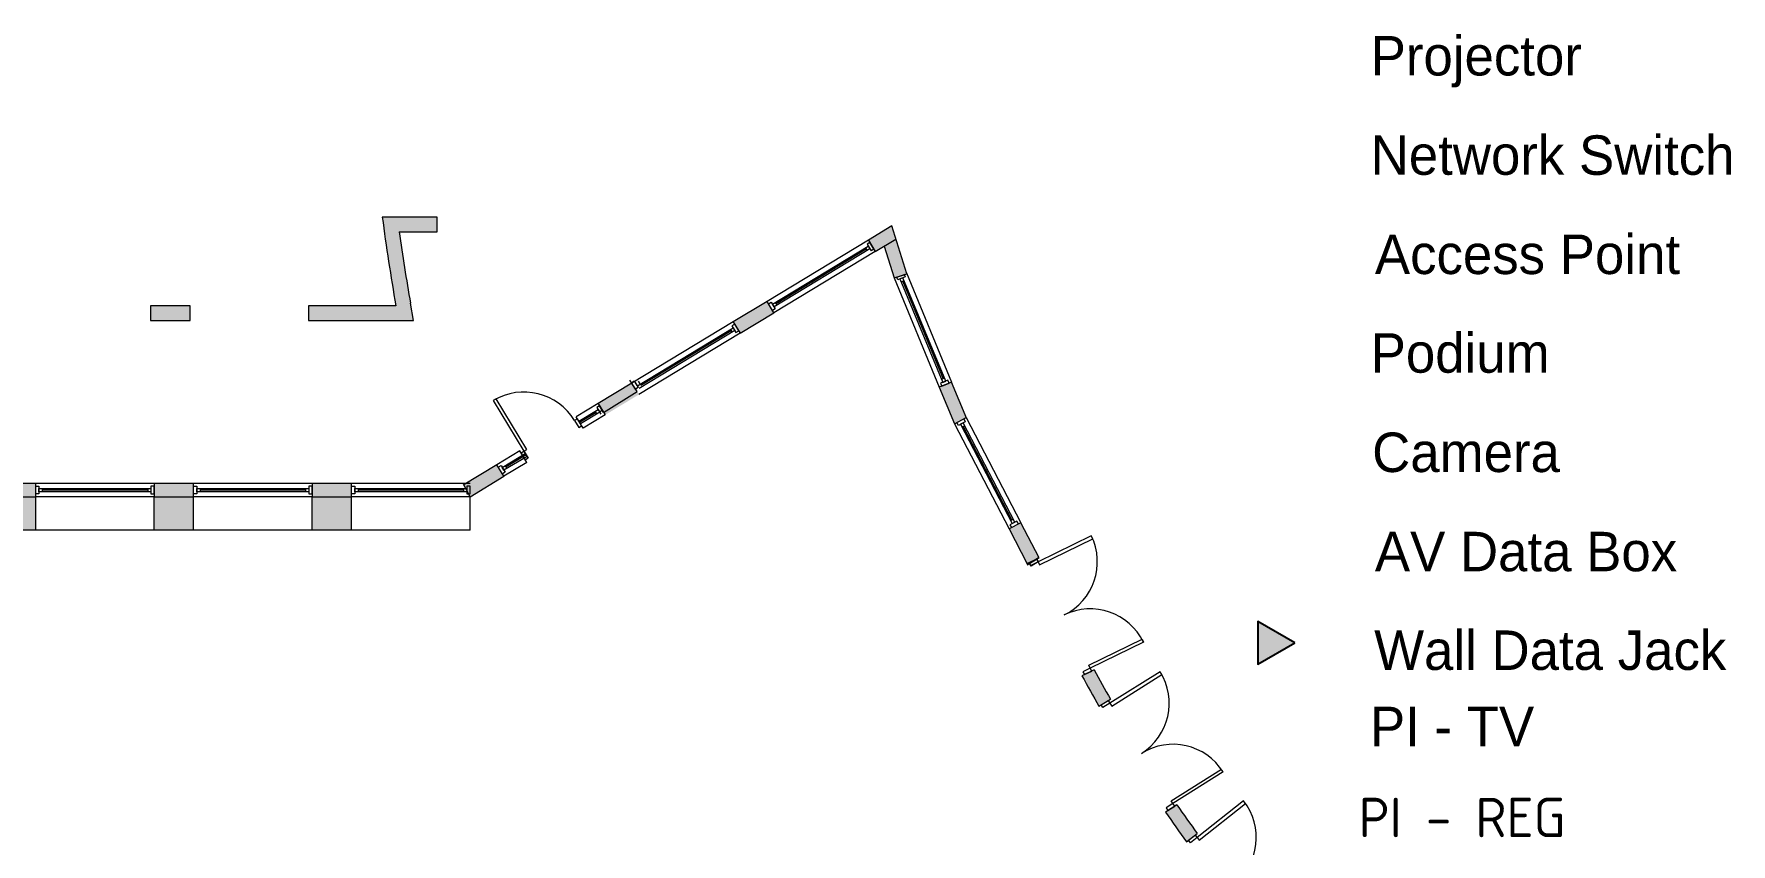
# Model space of a CAD drawing. Header units: inches. Extents: x 619 to 4401, y -2787 to -96.
# Drawn here: x 3295 to 4327, y -859 to -366 of the extents above; entities that cross this region are included whole.
import ezdxf

# ---------------------------------------------------------------- set-up
doc = ezdxf.new("R2010")
doc.units = ezdxf.units.IN
doc.header["$LTSCALE"] = 100
doc.header["$MEASUREMENT"] = 0
for name, color, linetype, lineweight in [('bldg_doors', 7, 'CONTINUOUS', 13), ('bldg_glass', 7, 'CONTINUOUS', 13), ('bldg_wallint', 7, 'CONTINUOUS', 13), ('bldg_wallintsol', 7, 'CONTINUOUS', 13), ('data_jack', 110, 'CONTINUOUS', 25), ('hardware_key', 120, 'CONTINUOUS', 25)]:
    doc.layers.add(name, color=color, linetype=linetype, lineweight=lineweight)
doc.styles.add('bldgtx48', font='bldgtx48')
doc.styles.add('iso3098', font='iso3098')

msp = doc.modelspace()

# ---------------------------------------------------------------- hatches: boundary and pattern name
at = {"layer": 'bldg_wallintsol'}
h = msp.add_hatch(color=256, dxfattribs=at)
edge = h.paths.add_edge_path(flags=0)
edge.add_line((3517.362592637651, -486.3489707682366), (3540.430467274209, -486.3489707682366))
edge.add_line((3540.430467274209, -486.3489707682366), (3540.430467274209, -477.3489707682366))
edge.add_line((3540.430467274209, -477.3489707682366), (3507.065245197749, -477.3489707682366))
edge.add_arc((4744.989152082565, -315.3485121372654), 1248.478973725073, 187.455623284971, 189.9629249443982)
edge.add_line((3515.337351894877, -531.3489707682365), (3462.235945710727, -531.3489707682365))
edge.add_line((3462.235945710727, -531.3489707682365), (3462.235945710727, -540.3489707682367))
edge.add_line((3462.235945710727, -540.3489707682367), (3526.056089418128, -540.3489707682364))
edge.add_line((3526.056089418128, -540.3489707682364), (3524.201631097486, -529.7918727564843))
edge.add_arc((4744.989152082572, -315.3485121372555), 1239.478973725081, 187.9299079037295, 189.9629249443978, ccw=False)
for points in [[(3802.540544719438, -491.3476726646798), (3806.749074590895, -498.2977734784133), (3819.237323577024, -490.735700595027), (3816.728043515397, -482.756644407063)], [(3812.082510425219, -495.0681909690624), (3818.156019471602, -514.3808498788002), (3825.9067802152, -511.9433649259199), (3819.237323577024, -490.7357005950275)], [(3390.235945710727, -531.3489707682365), (3366.235945710727, -531.3489707682365), (3366.235945710727, -540.3489707682365), (3390.235945710727, -540.3489707682365)], [(3740.951959046976, -528.6417219871363), (3720.422430489489, -541.0730717612881), (3724.630960360945, -548.023172575021), (3745.160488918433, -535.591822800869)], [(3663.042374688483, -585.3172218974772), (3658.833844817025, -578.3671210837443), (3638.304316259538, -590.7984708578964), (3642.512846130995, -597.7485716716285)], [(3853.168693853112, -577.8168669168715), (3845.659867905667, -580.9205998130766), (3854.827817383689, -603.1005164578334), (3862.336643331133, -599.9967835616287)], [(3580.924260458533, -635.0426209940845), (3576.715730587075, -628.0925201803516), (3556.186202029588, -640.5238699545037), (3560.394731901047, -647.4739707682365)], [(3296.394731901048, -639.3489707682364), (3272.394731901047, -639.3489707682364), (3272.394731901047, -647.4739707682364), (3296.394731901048, -647.4739707682364)], [(3392.394731901045, -639.3489707682363), (3368.394731901047, -639.3489707682364), (3368.394731901047, -647.4739707682364), (3392.394731901045, -647.4739707682364)], [(3488.394731901045, -639.3489707682363), (3464.394731901046, -639.3489707682363), (3464.394731901046, -647.4739707682362), (3488.394731901045, -647.4739707682362)], [(3895.236071150467, -663.243584657916), (3888.026326698589, -666.9899442160199), (3899.092496470224, -688.2864201354175), (3906.302240922101, -684.5400605773099)]]:
    msp.add_hatch(color=256, dxfattribs=at).paths.add_polyline_path(points, flags=0)
h = msp.add_hatch(color=256, dxfattribs=at)
h.paths.add_polyline_path([(3296.394731901048, -647.4739707682364), (3272.394731901047, -647.4739707682364), (3272.394731901047, -667.740741286923), (3296.394731901048, -667.7407412869231)], flags=0)
h.paths.add_polyline_path([(3392.394731901046, -647.4739707682364), (3368.394731901047, -647.4739707682364), (3368.394731901047, -667.740741286923), (3392.394731901045, -667.7407412869229)], flags=0)
h.paths.add_polyline_path([(3488.394731901045, -647.4739707682362), (3464.394731901046, -647.4739707682362), (3464.394731901045, -667.740741286923), (3488.394731901045, -667.740741286923)], flags=0)
h = msp.add_hatch(color=256, dxfattribs=at)
edge = h.paths.add_edge_path(flags=0)
edge.add_line((3939.780322308203, -752.7692190559653), (3932.398995930696, -756.3910231455013))
edge.add_arc((4744.989152136253, -315.3485120847106), 924.5654430731122, 208.4913981602591, 209.8050002498944)
edge.add_line((3942.723303944159, -774.9034787095957), (3949.68372797854, -770.5269571209469))
edge.add_arc((4744.989152136237, -315.3485120845964), 916.3504430731534, 208.5125274536734, 209.7838709564935, ccw=False)
h = msp.add_hatch(color=256, dxfattribs=at)
edge = h.paths.add_edge_path(flags=0)
edge.add_line((3990.138027082165, -834.8655123117064), (3983.177603047785, -839.242033900355))
edge.add_arc((4744.989152136255, -315.3485120846588), 924.5654430731377, 214.5160849762969, 215.886277194436)
edge.add_line((3995.922818560769, -857.3087379581139), (4002.380428695725, -852.2194634224659))
edge.add_arc((4744.989152136242, -315.3485120846628), 916.350443073124, 214.5372142697049, 215.8651479010287, ccw=False)
at = {"layer": 'data_jack'}
msp.add_hatch(color=256, dxfattribs=at).paths.add_polyline_path([(4039.325646951307, -723.3744714357198), (4039.325646951307, -749.2275189130014), (4061.715042831878, -736.3009951743607)], flags=0)

# ---------------------------------------------------------------- linework, layer by layer
at = {"layer": 'bldg_doors'}
for p, q in [((3576.221086673842, -587.9718733669353), (3574.510292627382, -589.0078191814475)), ((3594.868111335064, -618.7661662031697), (3576.221086673842, -587.9718733669353)), ((3574.510292627382, -589.0078191814475), (3593.157317288606, -619.8021120176819)), ((3625.662404171299, -600.1191415419473), (3623.951610124841, -601.1550873564597)), ((3623.951610124841, -601.1550873564597), (3626.541474661122, -605.4320724726032)), ((3628.252268707579, -604.3961266580908), (3625.662404171299, -600.1191415419473)), ((3626.541474661122, -605.4320724726032), (3628.252268707579, -604.3961266580908)), ((3593.157317288606, -619.8021120176819), (3594.868111335064, -618.7661662031697)), ((3591.446523242149, -620.8380578321945), (3593.157317288606, -619.8021120176819)), ((3594.036387778429, -625.115042948338), (3591.446523242149, -620.8380578321945)), ((3593.157317288606, -619.8021120176819), (3595.747181824886, -624.0790971338257)), ((3595.747181824886, -624.0790971338257), (3594.036387778429, -625.115042948338)), ((3938.05602109796, -671.1871824624664), (3905.736946029124, -687.0452210137779)), ((3906.617948170863, -688.8407251842688), (3938.9370232397, -672.9826866329574)), ((3938.9370232397, -672.9826866329574), (3938.05602109796, -671.1871824624664)), ((3900.367183461156, -687.4522221976357), (3904.855943887384, -685.2497168432869)), ((3901.248185602895, -689.2477263681266), (3900.367183461156, -687.4522221976357)), ((3900.439559527005, -688.013568186628), (3904.672359210607, -685.3521011403369)), ((3901.504146345521, -689.706688060069), (3900.439559527005, -688.013568186628)), ((3905.736946029124, -687.0452210137779), (3901.248185602895, -689.2477263681266)), ((3905.736946029124, -687.0452210137779), (3901.504146345521, -689.706688060069)), ((3904.672359210607, -685.3521011403369), (3905.736946029124, -687.0452210137779)), ((3904.855943887384, -685.2497168432869), (3905.736946029124, -687.0452210137779)), ((3905.736946029124, -687.0452210137779), (3906.617948170863, -688.8407251842688)), ((3936.572020990007, -749.8878669809609), (3968.891096058844, -734.0298284296495)), ((3969.772098200584, -735.8253326001403), (3937.453023131747, -751.6833711514518)), ((3968.891096058844, -734.0298284296495), (3969.772098200584, -735.8253326001403)), ((3937.453023131747, -751.6833711514518), (3932.96426270552, -753.8858765058006)), ((3937.453023131747, -751.6833711514518), (3936.572020990007, -749.8878669809609)), ((3938.334025273486, -753.4788753219428), (3937.453023131747, -751.6833711514518)), ((3932.96426270552, -753.8858765058006), (3933.845264847258, -755.6813806762916)), ((3933.845264847258, -755.6813806762916), (3938.334025273486, -753.4788753219428)), ((3979.860647086213, -753.9150498681513), (3949.384489364275, -773.0776126014475)), ((3950.449076182791, -774.7707324748885), (3980.92523390473, -755.6081697415923)), ((3980.92523390473, -755.6081697415923), (3979.860647086213, -753.9150498681513)), ((3944.087102862156, -774.0459597742977), (3948.319902545759, -771.3844927280065)), ((3949.384489364275, -773.0776126014475), (3945.151689680673, -775.7390796477387)), ((3948.319902545759, -771.3844927280065), (3949.384489364275, -773.0776126014475)), ((3949.384489364275, -773.0776126014475), (3950.449076182791, -774.7707324748885)), ((3945.151689680673, -775.7390796477387), (3944.087102862156, -774.0459597742977)), ((3986.645028012351, -832.336808171884), (4017.121185734289, -813.1742454385877)), ((4018.185772552805, -814.8673653120287), (3987.709614830868, -834.0299280453249)), ((3987.709614830868, -834.0299280453249), (3983.476815147265, -836.6913950916162)), ((3987.709614830868, -834.0299280453249), (3986.645028012351, -832.336808171884)), ((3988.774201649384, -835.7230479187659), (3987.709614830868, -834.0299280453249)), ((4030.627679571423, -832.5041209863856), (4002.353088252328, -854.7874664654216)), ((4003.591051890052, -856.3582770942602), (4031.865643209148, -834.0749316152242)), ((4031.865643209148, -834.0749316152242), (4030.627679571423, -832.5041209863856)), ((3983.476815147265, -836.6913950916162), (3984.541401965781, -838.3845149650571)), ((3984.541401965781, -838.3845149650571), (3988.774201649384, -835.7230479187659)), ((3997.188098042507, -856.3115649308935), (4001.115124614603, -853.216655836583)), ((4002.353088252328, -854.7874664654216), (3998.426061680231, -857.882375559732)), ((4001.115124614603, -853.216655836583), (4002.353088252328, -854.7874664654216)), ((4002.353088252328, -854.7874664654216), (4003.591051890052, -856.3582770942602)), ((3998.426061680231, -857.882375559732), (3997.188098042507, -856.3115649308935))]:
    msp.add_line(p, q, dxfattribs=at)
for centre, radius, start, end in [((3593.157317288606, -619.8021120176819), 36, 31.19637608941677, 121.1963760894104), ((3905.736946029124, -687.0452210137779), 36, 296.1358557970624, 26.13585579706241), ((3937.453023131747, -751.6833711514518), 36, 26.1358557970624, 116.1358557970624), ((3949.384489364275, -773.0776126014475), 36, 302.1605426130975, 32.16054261309747), ((3987.709614830868, -834.0299280453249), 36, 32.1605426130975, 122.1605426130975), ((4002.353088252328, -854.7874664654216), 36.00000000000001, 308.2418195576364, 38.24181955763641)]:
    msp.add_arc(centre, radius, start, end, dxfattribs=at)
at = {"layer": 'bldg_glass'}
for p, q in [((3802.540544719438, -491.3476726646805), (3740.951959046975, -528.641721987136)), ((3744.230261171015, -530.2552134775988), (3802.451140209056, -495.0004286707401)), ((3803.421250945806, -492.8020990908942), (3801.737397628596, -493.8217313486926)), ((3801.737397628596, -493.8217313486926), (3804.184515047314, -497.8629793099984)), ((3802.451140209056, -495.0004286707401), (3803.470772466855, -496.6842819879511)), ((3805.868368364525, -496.8433470521997), (3803.421250945806, -492.8020990908942)), ((3806.749074590895, -498.2977734784133), (3745.160488918433, -535.591822800869)), ((3803.470772466855, -496.6842819879511), (3745.249893428814, -531.9390667948095)), ((3801.277103020744, -496.8619875871442), (3746.423930617125, -530.0775078784051)), ((3800.767286891845, -496.0200609285388), (3801.786919149644, -497.7039142457496)), ((3805.868368364524, -496.8433470522), (3804.184515047314, -497.8629793099984)), ((3818.156019471601, -514.3808498788009), (3845.659867905667, -580.9205998130766)), ((3820.479333370719, -515.5505610173434), (3819.727368604585, -513.7313411500606)), ((3819.777997562404, -513.8707648276657), (3824.284802124394, -512.4534499770554)), ((3824.845461052196, -513.7458455786189), (3820.479333370719, -515.5505610173434)), ((3823.572007145099, -514.2722209149126), (3821.752787277818, -515.0241856810493)), ((3821.752787277818, -515.0241856810493), (3847.752706179614, -577.9254958807585)), ((3849.571926046896, -577.1735311146242), (3823.572007145099, -514.2722209149126)), ((3824.093496286063, -511.9266257113367), (3824.845461052196, -513.7458455786189)), ((3825.664845419046, -511.2771169825958), (3853.168693853112, -577.8168669168723)), ((3824.323971911234, -516.0914407821962), (3822.504752043953, -516.8434055483324)), ((3823.414361977594, -516.4674231652655), (3847.91035134712, -575.7302936304088)), ((3741.832665273346, -530.0961484133495), (3743.516518590555, -529.0765161555511)), ((3744.279782692062, -534.1373963746555), (3741.832665273346, -530.0961484133495)), ((3743.516518590555, -529.0765161555511), (3745.963636009272, -533.1177641168566)), ((3745.249893428814, -531.9390667948095), (3744.230261171015, -530.2552134775988)), ((3745.963636009272, -533.1177641168566), (3744.279782692062, -534.1373963746555)), ((3745.914114488226, -529.2355812198), (3746.933746746024, -530.9194345370106)), ((3720.422430489487, -541.0730717612881), (3658.833844817025, -578.3671210837437)), ((3662.112146941064, -579.9806125742062), (3720.333025979106, -544.7258277673475)), ((3721.352658236905, -546.4096810845583), (3663.131779198864, -581.6644658914172)), ((3719.158988790795, -546.5873866837516), (3664.305816387176, -579.8029069750125)), ((3718.649172661895, -545.7454600251463), (3719.668804919694, -547.4293133423571)), ((3721.303136715857, -542.5274981875016), (3719.619283398647, -543.5471304453)), ((3719.619283398647, -543.5471304453), (3722.066400817364, -547.5883784066054)), ((3720.333025979106, -544.7258277673475), (3721.352658236905, -546.4096810845583)), ((3723.750254134574, -546.5687461488073), (3721.303136715857, -542.5274981875016)), ((3722.066400817364, -547.5883784066054), (3723.750254134574, -546.5687461488073)), ((3724.630960360946, -548.0231725750207), (3663.042374688483, -585.3172218974765)), ((3658.518726566703, -578.0984814507515), (3660.184528388317, -577.049617195412)), ((3660.184528388317, -577.049617195412), (3662.701802601134, -581.0475415672879)), ((3662.58453518867, -577.1668142152025), (3663.633399444012, -578.8326160368172)), ((3850.845379953994, -576.6471557783279), (3846.479252272516, -578.4518712170521)), ((3848.819961280759, -575.3543112473399), (3847.000741413479, -576.1062760134758)), ((3847.752706179614, -577.9254958807585), (3849.571926046896, -577.1735311146242)), ((3851.597344720128, -578.4663756456113), (3850.845379953994, -576.6471557783279)), ((3661.036000779519, -582.0964058226272), (3658.518726566703, -578.0984814507515)), ((3661.967597622396, -579.8814802921574), (3660.918733367056, -578.2156784705423)), ((3662.701802601134, -581.0475415672879), (3661.036000779519, -582.0964058226272)), ((3846.479252272516, -578.4518712170521), (3847.231217038648, -580.271091084335)), ((3847.231217038648, -580.271091084335), (3851.597344720128, -578.4663756456113)), ((3638.304316259539, -590.7984708578956), (3624.924445062486, -598.9004522705661)), ((3626.518893869317, -601.533576018826), (3638.214911749158, -594.4512268639551)), ((3637.040874560846, -596.3127857803591), (3627.028709998217, -602.3755026774315)), ((3639.234544006956, -596.1350801811659), (3627.538526127117, -603.2174293360372)), ((3642.512846130995, -597.7485716716284), (3629.132974933945, -605.8505530842986)), ((3636.531058431947, -595.4708591217538), (3637.550690689745, -597.1547124389648)), ((3639.185022485909, -592.2528972841092), (3637.501169168698, -593.2725295419076)), ((3637.501169168698, -593.2725295419076), (3639.948286587415, -597.3137775032131)), ((3638.214911749158, -594.4512268639551), (3639.234544006956, -596.1350801811659)), ((3639.060754115877, -595.9330161736866), (3640.726555937491, -594.8841519183472)), ((3641.632139904625, -596.2941452454149), (3639.185022485907, -592.252897284109)), ((3854.827817383688, -603.100516457835), (3888.026326698588, -666.9899442160206)), ((3856.336578643141, -602.3165272050971), (3860.528800576116, -600.1381461524672)), ((3857.244237415073, -604.0632863438361), (3856.336578643141, -602.3165272050971)), ((3861.436459348043, -601.8849052912052), (3857.244237415073, -604.0632863438361)), ((3860.213727950926, -602.520266431555), (3858.466968812189, -603.4279252034858)), ((3858.466968812189, -603.4279252034858), (3889.85016058323, -663.823834684195)), ((3861.121386722857, -604.2670255702935), (3859.374627584119, -605.174684342224)), ((3891.596919721968, -662.9161759122669), (3860.213727950926, -602.520266431555)), ((3860.248007153487, -604.7208549562586), (3889.81588138067, -661.6232461594929)), ((3860.528800576116, -600.1381461524672), (3861.436459348043, -601.8849052912052)), ((3862.037561835567, -599.3541568997297), (3895.236071150467, -663.2435846579153)), ((3577.596436813446, -629.5469466065648), (3579.280290130657, -628.5273143487663)), ((3579.280290130657, -628.5273143487663), (3581.727407549373, -632.5685623100723)), ((3579.994032711115, -629.706011670814), (3594.013806986629, -621.2165464945663)), ((3595.033439244428, -622.9003998117779), (3581.013664968914, -631.3898649880248)), ((3581.677886028327, -628.6863794130152), (3582.697518286126, -630.3702327302257)), ((3594.523623115528, -622.058473153172), (3582.187702157226, -629.52830607162)), ((3594.063328507675, -625.0987293916241), (3591.61621108896, -621.0574814303186)), ((3593.300064406171, -620.03784917252), (3595.747181824886, -624.0790971338257)), ((3595.033439244428, -622.900399811778), (3594.01380698663, -621.2165464945675)), ((3595.747181824886, -624.0790971338257), (3594.063328507675, -625.0987293916241)), ((3368.394731901047, -639.3489707682359), (3296.394731901048, -639.3489707682359)), ((3464.394731901046, -639.3489707682357), (3392.394731901045, -639.3489707682357)), ((3560.394731901045, -639.3489707682357), (3488.394731901045, -639.3489707682357)), ((3581.013664968914, -631.3898649880248), (3579.994032711115, -629.706011670814)), ((3581.727407549373, -632.5685623100723), (3580.043554232162, -633.5881945678703)), ((3296.394731901048, -645.773676768236), (3296.394731901048, -641.0492647682358)), ((3296.394731901048, -641.0492647682358), (3298.363236901047, -641.0492647682358)), ((3298.363236901047, -645.773676768236), (3296.394731901048, -645.773676768236)), ((3368.394731901047, -647.473970768236), (3296.394731901048, -647.473970768236)), ((3298.363236901047, -641.0492647682358), (3298.363236901047, -645.773676768236)), ((3298.363236901047, -644.3957232682359), (3298.363236901047, -642.427218268236)), ((3298.363236901047, -642.427218268236), (3366.426226901047, -642.427218268236)), ((3366.426226901047, -644.3957232682359), (3298.363236901047, -644.3957232682359)), ((3300.331741901047, -642.427218268236), (3300.331741901047, -644.3957232682359)), ((3364.457721901047, -643.4114707682359), (3300.331741901047, -643.4114707682359)), ((3364.457721901047, -642.427218268236), (3364.457721901047, -644.3957232682359)), ((3368.394731901047, -641.0492647682358), (3366.426226901047, -641.0492647682358)), ((3366.426226901047, -641.0492647682358), (3366.426226901047, -645.773676768236)), ((3366.426226901047, -642.427218268236), (3366.426226901047, -644.3957232682359)), ((3366.426226901047, -645.773676768236), (3368.394731901047, -645.773676768236)), ((3368.394731901047, -645.773676768236), (3368.394731901047, -641.0492647682358)), ((3392.394731901045, -645.7736767682359), (3392.394731901045, -641.0492647682358)), ((3392.394731901045, -641.0492647682358), (3394.363236901045, -641.0492647682358)), ((3394.363236901045, -645.7736767682359), (3392.394731901045, -645.7736767682359)), ((3464.394731901046, -647.4739707682357), (3392.394731901045, -647.4739707682357)), ((3394.363236901045, -641.0492647682358), (3394.363236901045, -645.7736767682359)), ((3394.363236901045, -644.3957232682358), (3394.363236901045, -642.4272182682358)), ((3394.363236901045, -642.4272182682358), (3462.426226901046, -642.4272182682358)), ((3462.426226901046, -644.3957232682358), (3394.363236901045, -644.3957232682358)), ((3396.331741901046, -642.4272182682358), (3396.331741901046, -644.3957232682358)), ((3460.457721901045, -643.4114707682359), (3396.331741901046, -643.4114707682359)), ((3460.457721901045, -642.4272182682358), (3460.457721901045, -644.3957232682358)), ((3464.394731901046, -641.0492647682358), (3462.426226901046, -641.0492647682358)), ((3462.426226901046, -641.0492647682358), (3462.426226901046, -645.7736767682359)), ((3462.426226901046, -642.4272182682358), (3462.426226901046, -644.3957232682358)), ((3462.426226901046, -645.7736767682359), (3464.394731901046, -645.7736767682359)), ((3464.394731901046, -645.7736767682359), (3464.394731901046, -641.0492647682358)), ((3488.394731901045, -645.7736767682359), (3488.394731901045, -641.0492647682358)), ((3488.394731901045, -641.0492647682358), (3490.363236901045, -641.0492647682358)), ((3490.363236901045, -645.7736767682359), (3488.394731901045, -645.7736767682359)), ((3560.394731901045, -647.4739707682357), (3488.394731901045, -647.4739707682357)), ((3490.363236901045, -641.0492647682358), (3490.363236901045, -645.7736767682359)), ((3490.363236901045, -644.3957232682358), (3490.363236901045, -642.4272182682358)), ((3490.363236901045, -642.4272182682358), (3558.426226901046, -642.4272182682358)), ((3558.426226901046, -644.3957232682358), (3490.363236901045, -644.3957232682358)), ((3492.331741901046, -642.4272182682358), (3492.331741901046, -644.3957232682358)), ((3556.457721901046, -643.4114707682359), (3492.331741901046, -643.4114707682359)), ((3556.457721901046, -642.4272182682358), (3556.457721901046, -644.3957232682358)), ((3560.394731901045, -641.0492647682358), (3558.426226901046, -641.0492647682358)), ((3558.426226901046, -641.0492647682358), (3558.426226901046, -645.7736767682359)), ((3558.426226901046, -642.4272182682358), (3558.426226901046, -644.3957232682358)), ((3558.426226901046, -645.7736767682359), (3560.394731901045, -645.7736767682359)), ((3560.394731901045, -645.7736767682359), (3560.394731901045, -641.0492647682358)), ((3892.819651119084, -662.280814771915), (3888.627429186114, -664.4591958245462)), ((3888.627429186114, -664.4591958245462), (3889.535087958043, -666.2059549632843)), ((3890.689260950038, -661.1694167735288), (3888.942501811301, -662.0770755454568)), ((3889.535087958043, -666.2059549632843), (3893.727309891014, -664.0275739106532)), ((3889.85016058323, -663.823834684195), (3891.596919721968, -662.9161759122669)), ((3893.727309891014, -664.0275739106532), (3892.819651119084, -662.280814771915)), ((3900.601257729676, -687.5024308826789), (3904.793479662647, -685.3240498300484))]:
    msp.add_line(p, q, dxfattribs=at)
at = {"layer": 'bldg_wallint'}
for p, q in [((3540.430467274209, -477.3489707682366), (3507.065245197749, -477.3489707682366)), ((3540.430467274209, -486.3489707682366), (3540.430467274209, -477.3489707682366)), ((3816.728043515398, -482.756644407063), (3802.540544719438, -491.3476726646802)), ((3825.906780215199, -511.9433649259197), (3816.728043515397, -482.756644407063)), ((3517.362592637651, -486.3489707682366), (3540.430467274209, -486.3489707682366)), ((3802.540544719438, -491.347672664681), (3806.749074590896, -498.2977734784137)), ((3806.749074590895, -498.2977734784131), (3819.237323577024, -490.7357005950268)), ((3812.082510425219, -495.0681909690624), (3818.156019471603, -514.3808498788005)), ((3818.156019471603, -514.3808498788005), (3825.906780215199, -511.9433649259197)), ((3390.235945710727, -531.3489707682365), (3366.235945710727, -531.3489707682365)), ((3366.235945710727, -531.3489707682365), (3366.235945710727, -540.3489707682365)), ((3390.235945710727, -540.3489707682365), (3390.235945710727, -531.3489707682365)), ((3515.337351894878, -531.3489707682365), (3462.235945710727, -531.3489707682365)), ((3462.235945710727, -531.3489707682365), (3462.235945710727, -540.3489707682365)), ((3526.056089418129, -540.3489707682365), (3524.201631097489, -529.7918727565021)), ((3740.951959046975, -528.6417219871365), (3720.422430489488, -541.0730717612882)), ((3724.630960360946, -548.0231725750211), (3745.160488918433, -535.591822800869)), ((3745.160488918433, -535.591822800869), (3740.951959046975, -528.6417219871365)), ((3366.235945710727, -540.3489707682365), (3390.235945710727, -540.3489707682365)), ((3462.235945710727, -540.3489707682365), (3526.056089418129, -540.3489707682365)), ((3720.422430489488, -541.0730717612882), (3724.630960360946, -548.0231725750211)), ((3661.941956111189, -583.5352402896376), (3657.612771235033, -576.6596469837423)), ((3658.833844817025, -578.367121083744), (3638.304316259538, -590.7984708578961)), ((3641.63251126916, -596.3229863853571), (3661.941956111189, -583.5352402896376)), ((3853.168693853112, -577.8168669168715), (3845.659867905668, -580.920599813076)), ((3845.659867905668, -580.920599813076), (3854.827817383688, -603.1005164578341)), ((3862.336643331133, -599.9967835616287), (3853.168693853112, -577.8168669168715)), ((3638.304316259538, -590.7984708578961), (3642.512846130995, -597.7485716716287)), ((3629.132974933948, -605.8505530843055), (3624.924445062491, -598.9004522705727)), ((3854.827817383688, -603.1005164578341), (3862.037561835569, -599.3541568997294)), ((3576.715730587075, -628.0925201803516), (3556.186202029588, -640.5238699545037)), ((3590.708564133341, -619.6193685608195), (3576.715730587075, -628.0925201803512)), ((3580.924260458533, -635.0426209940844), (3576.715730587075, -628.0925201803516)), ((3594.917094004799, -626.5694693745522), (3580.924260458534, -635.0426209940842)), ((3594.917094004799, -626.5694693745523), (3590.708564133341, -619.6193685608196)), ((3296.394731901048, -639.3489707682364), (3272.394731901047, -639.3489707682364)), ((3296.394731901048, -647.4739707682364), (3296.394731901048, -639.3489707682364)), ((3392.394731901045, -639.3489707682364), (3368.394731901047, -639.3489707682364)), ((3368.394731901047, -639.3489707682364), (3368.394731901047, -647.4739707682364)), ((3392.394731901045, -647.4739707682364), (3392.394731901045, -639.3489707682364)), ((3488.394731901045, -639.3489707682363), (3464.394731901046, -639.3489707682363)), ((3464.394731901046, -639.3489707682363), (3464.394731901046, -647.4739707682362)), ((3488.394731901045, -647.4739707682362), (3488.394731901045, -639.3489707682363)), ((3560.394731901046, -647.4739707682364), (3580.924260458533, -635.0426209940844)), ((3272.394731901047, -647.4739707682364), (3296.394731901048, -647.4739707682364)), ((3296.394731901048, -667.740741286923), (3296.394731901048, -647.4739707682364)), ((3368.394731901047, -647.4739707682364), (3392.394731901045, -647.4739707682364)), ((3368.394731901047, -667.740741286923), (3368.394731901047, -647.4739707682364)), ((3392.394731901045, -667.740741286923), (3392.394731901045, -647.4739707682364)), ((3464.394731901046, -647.4739707682362), (3488.394731901045, -647.4739707682362)), ((3464.394731901046, -667.7407412869229), (3464.394731901046, -647.4739707682362)), ((3488.394731901045, -667.7407412869229), (3488.394731901045, -647.4739707682362)), ((3560.394731901045, -667.740741286923), (3560.394731901045, -647.4739707682364)), ((3560.394731901045, -667.740741286923), (2912.394731901047, -667.7407412869231)), ((3895.236071150467, -663.243584657916), (3888.026326698589, -666.9899442160199)), ((3888.026326698589, -666.9899442160199), (3899.092496470223, -688.2864201354166)), ((3906.302240922101, -684.5400605773099), (3895.236071150467, -663.243584657916)), ((3898.920914544593, -688.1618646668456), (3906.302240922101, -684.5400605773098)), ((3899.075760609008, -688.871087121926), (3906.036184643389, -684.4945655332771)), ((3899.092496470223, -688.2864201354166), (3906.302240922101, -684.5400605773099)), ((3899.092496470224, -688.2864201354156), (3906.302240922101, -684.5400605773099)), ((3939.780322308204, -752.769219055965), (3932.398995930696, -756.3910231455012)), ((3942.723303944159, -774.9034787095958), (3949.68372797854, -770.5269571209466)), ((3990.138027082165, -834.8655123117064), (3983.177603047785, -839.2420339003551)), ((3995.922818560769, -857.308737958114), (4002.380428695725, -852.2194634224659))]:
    msp.add_line(p, q, dxfattribs=at)
for centre, radius, start, end in [((4744.989152082562, -315.348512137242), 1248.478973725074, 187.4556232849726, 189.9629249443993), ((4744.989152082562, -315.348512137242), 1239.478973725075, -172.0700920962697, -170.0370750556008), ((4744.989152136249, -315.3485120846539), 916.3504430731363, -151.48747254633, -150.2161290435101), ((4744.989152136249, -315.3485120846539), 924.5654430731363, 208.4913981602623, 209.8050002498975), ((4744.989152136249, -315.3485120846539), 916.3504430731363, -145.462785730295, -144.1348520989712), ((4744.989152136249, -315.3485120846539), 924.5654430731363, 214.5160849762975, 215.8862771944365)]:
    msp.add_arc(centre, radius, start, end, dxfattribs=at)
at = {"layer": 'bldg_wallintsol'}
msp.add_line((3560.394731901045, -647.4739707682364), (3556.681268321767, -640.2472278472952), dxfattribs=at)
at = {"layer": 'data_jack'}
msp.add_lwpolyline([(4061.715042831878, -736.3009951743607), (4039.325646951307, -723.3744714357198), (4039.325646951307, -749.2275189130014)], close=True, dxfattribs=at)

# ---------------------------------------------------------------- texts
at = {"layer": 'hardware_key'}
for s, style, p in [('Projector', 'bldgtx48', (4107.850910568133, -391.2747403999829)), ('Network Switch', 'bldgtx48', (4107.883652723659, -451.6840173440483)), ('Access Point', 'bldgtx48', (4110.437540854627, -512.0421346701057)), ('Podium', 'bldgtx48', (4107.850910568133, -572.0421346701057)), ('Camera', 'bldgtx48', (4108.76769092284, -632.4514116141711)), ('AV Data Box', 'bldgtx48', (4110.437540854627, -692.8095289402285)), ('Wall Data Jack', 'bldgtx48', (4110.028263910561, -752.8095289402283)), ('PI - TV', 'bldgtx48', (4107.416805611422, -799.1778669727294)), ('PI - REG', 'iso3098', (4100.579836687391, -854.536535339858))]:
    msp.add_text(s, height=24, dxfattribs=dict(at, style=style)).set_placement(p)

doc.saveas('drawing.dxf')
